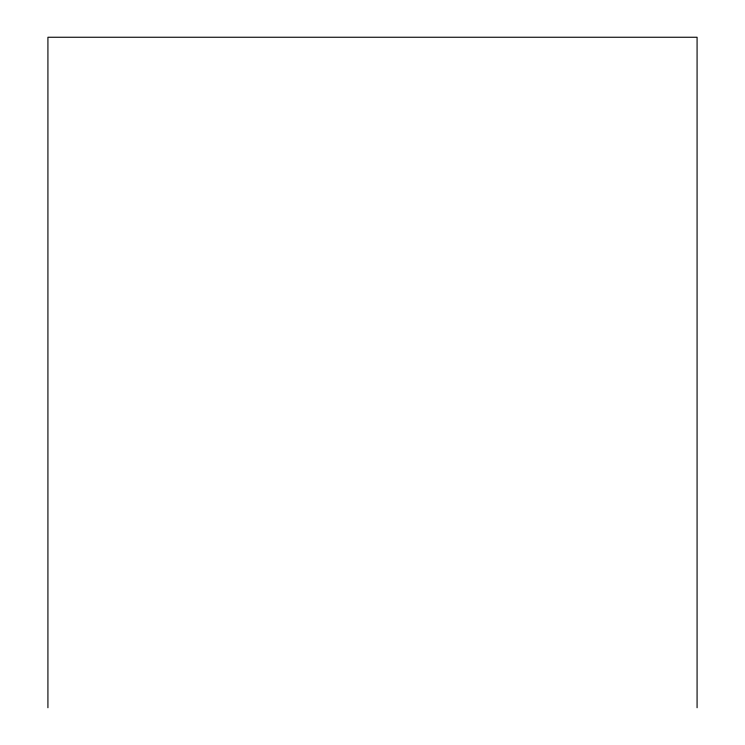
<?xml version="1.0" encoding="UTF-8"?>
<svg xmlns="http://www.w3.org/2000/svg" width="745" height="745" viewBox="0 0 745 745"><rect width="100%" height="100%" fill="white"/><g stroke="black" fill="none" stroke-linecap="round" stroke-linejoin="round"><path stroke-width="1.12" d="M697.078 707.75L697.078 37.25L47.922 37.25L47.922 707.75"/></g></svg>
